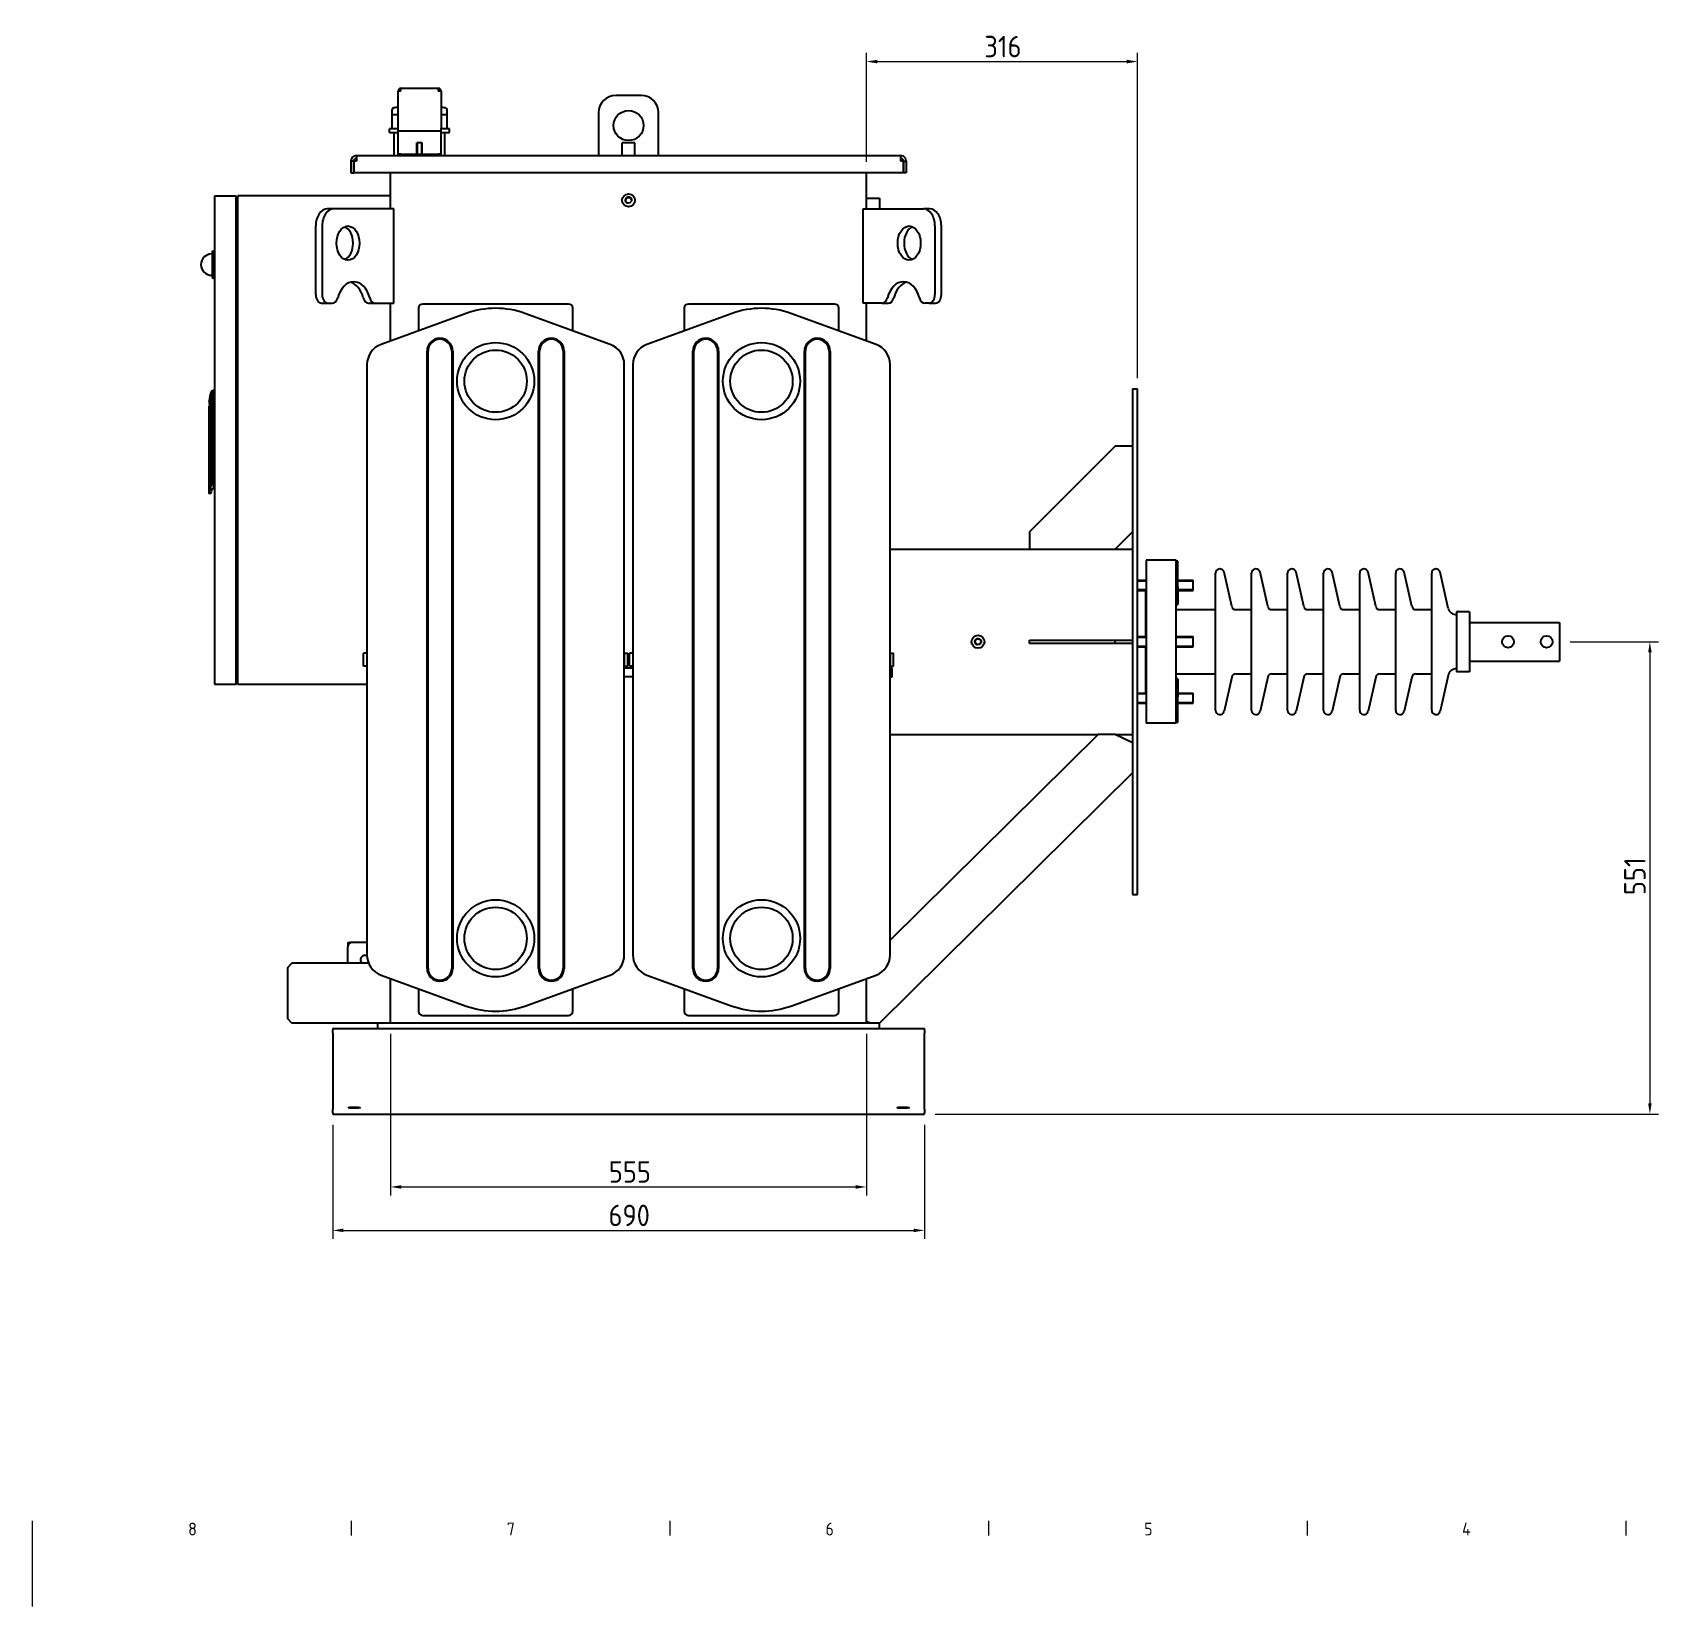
# Model space of a CAD drawing. Header units: millimetres. Extents: x 0 to 5945, y 0 to 4205.
# Drawn here: x 2973 to 4868, y 0 to 1836 of the extents above; entities that cross this region are included whole.
import ezdxf

# ---------------------------------------------------------------- set-up
doc = ezdxf.new("R2010")
doc.units = ezdxf.units.MM
doc.header["$LTSCALE"] = 5
doc.layers.get('0').update_dxf_attribs({"color": 3, "lineweight": 25})
for name, color, linetype, lineweight in [('가시적인 것(ISO)', 3, 'Continuous', 40), ('가시적인 좁은 것(ISO)', 3, 'Continuous', 35), ('경계(ISO)', 7, 'Continuous', 25), ('치수(ISO)', 2, 'Continuous', 25)]:
    doc.layers.add(name, color=color, linetype=linetype, lineweight=lineweight)
doc.styles.add('문자 텍스트_PSTEK_POSCO', font='isocp.shx')
doc.styles.add('치수 텍스트_PSTEK_POSCO', font='isocp.shx')
doc.dimstyles.new('치수_PSTEK_POSCO', dxfattribs={"dimscale": 5, "dimtxt": 5, "dimasz": 2.5, "dimexe": 2, "dimexo": 2.5, "dimgap": 1, "dimtad": 1, "dimrnd": 1e-08, "dimdsep": 46, "dimtxsty": '치수 텍스트_PSTEK_POSCO', "dimcen": 0.09, "dimdle": 10, "dimclrd": 7, "dimclre": 7, "dimclrt": 2, "dimadec": 1, "dimazin": 2, "dimtfac": 1, "dimtmove": 0, "dimatfit": 3, "dimfxl": 0, "dimtolj": 1, "dimlwd": -1, "dimlwe": -1, "dimarcsym": 0})

# ---------------------------------------------------------------- blocks, each defined once
blk = doc.blocks.new('경계 Default Border')
at = {"layer": '경계(ISO)'}
for p, q in [((668.81, 20), (668.81, 16.6)), ((743.12, 20), (743.12, 16.6)), ((817.44, 20), (817.44, 16.6)), ((891.75, 20), (891.75, 16.6)), ((966.06, 20), (966.06, 16.6))]:
    blk.add_line(p, q, dxfattribs=at)
at = {"layer": '경계(ISO)', "flags": 128}
blk.add_lwpolyline([(594.5, 0), (594.5, 20)], dxfattribs=at)
at = {"layer": '경계(ISO)', "color": 2, "char_height": 3, "attachment_point": 7, "style": '문자 텍스트_PSTEK_POSCO'}
for s, insert in [('8', (630.8, 16.57)), ('7', (705.11, 16.59)), ('6', (779.43, 16.57)), ('5', (853.74, 16.57)), ('4', (927.88, 16.6))]:
    blk.add_mtext(s, dxfattribs=dict(at, insert=insert))
blk = doc.blocks.new('*D27')
at = {"layer": 'Defpoints', "color": 0}
for p in [(4261, 1802.2), (3945, 1672.6), (4261, 1420.4)]:
    blk.add_point(p, dxfattribs=at)
at = {"layer": '치수(ISO)', "color": 7}
for p, q in [((3945, 1685.1), (3945, 1812.2)), ((3957.5, 1802.2), (4248.5, 1802.2)), ((4261, 1432.9), (4261, 1812.2))]:
    blk.add_line(p, q, dxfattribs=at)
for points in [[(3957.5, 1804.3), (3957.5, 1800.1), (3945, 1802.2)], [(4248.5, 1804.3), (4248.5, 1800.1), (4261, 1802.2)]]:
    blk.add_solid(points, dxfattribs=at)
at = {"layer": '치수(ISO)', "color": 2, "insert": (4082.4, 1819.7), "char_height": 25, "attachment_point": 4, "style": '치수 텍스트_PSTEK_POSCO'}
blk.add_mtext('\\A1;316', dxfattribs=at)
blk = doc.blocks.new('*D28')
at = {"layer": 'Defpoints', "color": 0}
for p in [(4753, 1125.4), (4012.5, 574.4), (4858.4, 574.4)]:
    blk.add_point(p, dxfattribs=at)
at = {"layer": '치수(ISO)', "color": 7}
for p, q in [((4765.5, 1125.4), (4868.4, 1125.4)), ((4858.4, 1112.9), (4858.4, 586.9)), ((4025, 574.4), (4868.4, 574.4))]:
    blk.add_line(p, q, dxfattribs=at)
for points in [[(4856.4, 1112.9), (4860.5, 1112.9), (4858.4, 1125.4)], [(4856.4, 586.9), (4860.5, 586.9), (4858.4, 574.4)]]:
    blk.add_solid(points, dxfattribs=at)
at = {"layer": '치수(ISO)', "color": 2, "insert": (4840.9, 829.9), "char_height": 25, "attachment_point": 4, "rotation": 90, "style": '치수 텍스트_PSTEK_POSCO'}
blk.add_mtext('\\A1;551', dxfattribs=at)
blk = doc.blocks.new('*D29')
at = {"layer": 'Defpoints', "color": 0}
for p in [(3390, 680.4), (3945, 680.4), (3945, 489.4)]:
    blk.add_point(p, dxfattribs=at)
at = {"layer": '치수(ISO)', "color": 7}
for p, q in [((3390, 667.9), (3390, 479.4)), ((3945, 667.9), (3945, 479.4)), ((3402.5, 489.4), (3932.5, 489.4))]:
    blk.add_line(p, q, dxfattribs=at)
for points in [[(3402.5, 491.5), (3402.5, 487.4), (3390, 489.4)], [(3932.5, 491.5), (3932.5, 487.4), (3945, 489.4)]]:
    blk.add_solid(points, dxfattribs=at)
at = {"layer": '치수(ISO)', "color": 2, "insert": (3644.5, 506.9), "char_height": 25, "attachment_point": 4, "style": '치수 텍스트_PSTEK_POSCO'}
blk.add_mtext('\\A1;555', dxfattribs=at)
blk = doc.blocks.new('*D30')
at = {"layer": 'Defpoints', "color": 0}
for p in [(3322.5, 574.4), (4012.5, 574.4), (4012.5, 438.7)]:
    blk.add_point(p, dxfattribs=at)
at = {"layer": '치수(ISO)', "color": 7}
for p, q in [((3322.5, 561.9), (3322.5, 428.7)), ((4012.5, 561.9), (4012.5, 428.7)), ((3335, 438.7), (4000, 438.7))]:
    blk.add_line(p, q, dxfattribs=at)
for points in [[(3335, 440.8), (3335, 436.7), (3322.5, 438.7)], [(4000, 440.8), (4000, 436.7), (4012.5, 438.7)]]:
    blk.add_solid(points, dxfattribs=at)
at = {"layer": '치수(ISO)', "color": 2, "insert": (3644.2, 456.2), "char_height": 25, "attachment_point": 4, "style": '치수 텍스트_PSTEK_POSCO'}
blk.add_mtext('\\A1;690', dxfattribs=at)

msp = doc.modelspace()

# ---------------------------------------------------------------- linework, layer by layer
at = {"layer": '가시적인 것(ISO)'}
for p, q in [((3402.02, 1767.794), (3398.82, 1767.794)), ((3398.82, 1724.194), (3398.82, 1767.794)), ((3402.02, 1767.794), (3402.02, 1770.994)), ((3402.02, 1770.994), (3445.62, 1770.994)), ((3445.62, 1770.994), (3445.62, 1767.794)), ((3448.82, 1767.794), (3445.62, 1767.794)), ((3448.82, 1767.794), (3448.82, 1724.194)), ((3391.82, 1740.594), (3391.82, 1746.251)), ((3455.82, 1740.594), (3455.82, 1746.251)), ((3682.52, 1762.594), (3652.52, 1762.594)), ((3391.82, 1723.594), (3391.82, 1740.594)), ((3391.82, 1740.594), (3397.932, 1740.594)), ((3397.932, 1740.594), (3398.82, 1740.594)), ((3448.82, 1740.594), (3449.709, 1740.594)), ((3449.709, 1740.594), (3455.82, 1740.594)), ((3455.82, 1723.594), (3455.82, 1740.594)), ((3632.52, 1742.594), (3632.52, 1692.594)), ((3702.52, 1692.594), (3702.52, 1742.594)), ((3398.82, 1723.594), (3388.82, 1723.594)), ((3388.82, 1719.594), (3388.82, 1723.594)), ((3388.82, 1719.594), (3398.82, 1719.594)), ((3394.32, 1692.594), (3394.32, 1719.594)), ((3398.82, 1720.994), (3398.82, 1724.194)), ((3398.82, 1719.394), (3398.82, 1720.994)), ((3448.82, 1720.994), (3398.82, 1720.994)), ((3398.82, 1695.794), (3398.82, 1719.394)), ((3426.82, 1707.594), (3420.82, 1707.594)), ((3420.82, 1694.194), (3420.82, 1707.594)), ((3426.82, 1694.194), (3426.82, 1707.594)), ((3448.82, 1720.994), (3448.82, 1724.194)), ((3458.82, 1723.594), (3448.82, 1723.594)), ((3448.82, 1719.394), (3448.82, 1720.994)), ((3448.82, 1719.594), (3458.82, 1719.594)), ((3448.82, 1695.794), (3448.82, 1719.394)), ((3453.32, 1692.594), (3453.32, 1719.594)), ((3458.82, 1719.594), (3458.82, 1723.594)), ((3675.02, 1707.594), (3660.02, 1707.594)), ((3660.02, 1692.594), (3660.02, 1707.594)), ((3675.02, 1692.594), (3675.02, 1707.594)), ((3350.22, 1692.594), (3984.82, 1692.594)), ((3350.22, 1692.594), (3350.22, 1689.394)), ((3350.22, 1689.394), (3350.22, 1686.194)), ((3398.82, 1694.194), (3398.82, 1695.794)), ((3401.82, 1694.194), (3398.82, 1694.194)), ((3398.82, 1694.194), (3398.82, 1692.594)), ((3401.82, 1692.594), (3401.82, 1694.194)), ((3401.82, 1694.194), (3445.82, 1694.194)), ((3448.82, 1694.194), (3445.82, 1694.194)), ((3445.82, 1694.194), (3445.82, 1692.594)), ((3448.82, 1694.194), (3448.82, 1695.794)), ((3448.82, 1692.594), (3448.82, 1694.194)), ((3984.82, 1689.394), (3984.82, 1692.594)), ((3984.82, 1686.194), (3984.82, 1689.394)), ((3347.02, 1686.194), (3343.82, 1686.194)), ((3343.82, 1686.194), (3343.82, 1672.594)), ((3343.82, 1672.594), (3347.02, 1672.594)), ((3347.02, 1672.594), (3347.02, 1686.194)), ((3350.22, 1686.194), (3347.12, 1686.194)), ((3347.12, 1686.194), (3347.12, 1672.594)), ((3987.92, 1672.594), (3347.12, 1672.594)), ((3361.52, 1672.594), (3361.52, 1672.394)), ((3370.02, 1672.394), (3361.52, 1672.394)), ((3370.02, 1672.594), (3370.02, 1672.394)), ((3378.52, 1672.394), (3370.02, 1672.394)), ((3378.52, 1672.594), (3378.52, 1672.394)), ((3390.02, 1630.394), (3390.02, 1672.594)), ((3945.02, 1630.394), (3945.02, 1672.594)), ((3987.92, 1686.194), (3984.82, 1686.194)), ((3987.92, 1686.194), (3987.92, 1672.594)), ((3988.02, 1686.194), (3991.22, 1686.194)), ((3988.02, 1672.594), (3988.02, 1686.194)), ((3991.22, 1672.594), (3988.02, 1672.594)), ((3991.22, 1686.194), (3991.22, 1672.594)), ((3185.02, 1645.394), (3210.02, 1645.394)), ((3185.02, 1075.394), (3185.02, 1645.394)), ((3210.02, 1075.394), (3210.02, 1645.394)), ((3390.02, 1645.394), (3212.02, 1645.394)), ((3212.02, 1075.394), (3212.02, 1645.394)), ((3945.02, 1642.894), (3960.02, 1642.894)), ((3960.02, 1642.894), (3960.02, 1630.394)), ((3212.02, 1615.394), (3210.02, 1615.394)), ((3323.606, 1630.394), (3316.178, 1630.394)), ((3393.908, 1630.394), (3323.606, 1630.394)), ((3393.908, 1520.394), (3393.908, 1630.394)), ((3941.133, 1630.394), (4011.435, 1630.394)), ((3941.133, 1520.394), (3941.133, 1630.394)), ((4018.862, 1630.394), (4011.435, 1630.394)), ((3302.788, 1530.394), (3302.788, 1610.394)), ((3310.215, 1610.394), (3310.215, 1530.394)), ((4024.826, 1610.394), (4024.826, 1530.394)), ((4032.253, 1530.394), (4032.253, 1610.394)), ((3182.02, 1577.894), (3181.42, 1577.894)), ((3182.02, 1580.594), (3182.309, 1580.975)), ((3182.02, 1580.594), (3182.02, 1550.194)), ((3182.309, 1580.975), (3185.02, 1581.648)), ((3182.309, 1580.975), (3182.309, 1549.814)), ((3182.02, 1552.894), (3181.42, 1552.894)), ((3182.02, 1550.194), (3182.309, 1549.814)), ((3182.309, 1549.814), (3185.02, 1549.141)), ((3309.483, 1520.394), (3316.911, 1520.394)), ((3316.911, 1520.394), (3322.213, 1520.394)), ((3364.44, 1520.394), (3371.868, 1520.394)), ((3371.868, 1520.394), (3393.908, 1520.394)), ((3390.02, 1476.226), (3390.02, 1520.394)), ((3597.52, 1519.394), (3427.52, 1519.394)), ((3907.52, 1519.394), (3737.52, 1519.394)), ((3963.173, 1520.394), (3941.133, 1520.394)), ((3945.02, 1476.226), (3945.02, 1520.394)), ((3963.173, 1520.394), (3970.601, 1520.394)), ((4018.13, 1520.394), (4012.828, 1520.394)), ((4018.13, 1520.394), (4025.558, 1520.394)), ((3478.318, 1508.364), (3378.97, 1472.204)), ((3422.52, 1514.394), (3422.52, 1488.055)), ((3646.071, 1472.204), (3546.722, 1508.364)), ((3602.52, 1488.055), (3602.52, 1514.394)), ((3788.318, 1508.364), (3688.97, 1472.204)), ((3732.52, 1514.394), (3732.52, 1488.055)), ((3956.071, 1472.204), (3856.722, 1508.364)), ((3912.52, 1488.055), (3912.52, 1514.394)), ((3432.52, 744.394), (3432.52, 1464.394)), ((3433.712, 744.394), (3433.712, 1464.394)), ((3461.329, 1464.394), (3461.329, 744.394)), ((3462.52, 1464.394), (3462.52, 744.394)), ((3562.52, 744.394), (3562.52, 1464.394)), ((3563.712, 744.394), (3563.712, 1464.394)), ((3591.329, 1464.394), (3591.329, 744.394)), ((3592.52, 1464.394), (3592.52, 744.394)), ((3742.52, 744.394), (3742.52, 1464.394)), ((3743.712, 744.394), (3743.712, 1464.394)), ((3771.329, 1464.394), (3771.329, 744.394)), ((3772.52, 1464.394), (3772.52, 744.394)), ((3872.52, 744.394), (3872.52, 1464.394)), ((3873.712, 744.394), (3873.712, 1464.394)), ((3901.329, 1464.394), (3901.329, 744.394)), ((3902.52, 1464.394), (3902.52, 744.394)), ((3362.52, 1448.711), (3362.52, 760.077)), ((3662.52, 760.077), (3662.52, 1448.711)), ((3672.52, 1448.711), (3672.52, 760.077)), ((3972.52, 760.077), (3972.52, 1448.711)), ((3180.769, 1417.039), (3182.27, 1419.03)), ((3180.769, 1404.06), (3180.769, 1394.338)), ((3180.769, 1404.06), (3182.27, 1404.06)), ((3182.27, 1419.03), (3184.02, 1419.06)), ((3182.27, 1394.338), (3182.27, 1404.06)), ((3184.02, 1419.06), (3184.02, 1404.06)), ((3184.02, 1404.06), (3184.02, 1419.06)), ((3184.02, 1419.06), (3185.02, 1419.06)), ((3184.02, 1313.131), (3184.02, 1404.06)), ((3184.02, 1404.06), (3184.02, 1313.131)), ((3184.52, 1420.394), (3184.52, 1419.06)), ((3184.52, 1420.394), (3185.02, 1420.394)), ((4255.02, 1420.394), (4255.02, 830.394)), ((4255.02, 1420.394), (4261.02, 1420.394)), ((4261.02, 830.394), (4261.02, 1420.394)), ((3178.47, 1333.638), (3178.47, 1399.89)), ((3178.931, 1400.391), (3178.588, 1400.128)), ((3178.984, 1385.16), (3178.984, 1400.026)), ((3179.06, 1384.544), (3179.06, 1379.716)), ((3179.528, 1400.848), (3179.528, 1400.848)), ((3180.769, 1394.338), (3180.769, 1307.064)), ((3182.27, 1312.174), (3182.27, 1394.338)), ((3179.76, 1375.112), (3179.753, 1301.824)), ((3179.834, 1375.111), (3179.76, 1375.112)), ((3179.834, 1304.708), (3179.834, 1375.241)), ((4235.02, 1353.544), (4135.02, 1253.544)), ((4255.02, 1353.544), (4235.02, 1353.544)), ((3178.47, 1330.638), (3178.47, 1333.388)), ((3178.521, 1333.388), (3178.47, 1333.388)), ((3178.502, 1330.638), (3178.47, 1330.638)), ((3178.502, 1320.638), (3178.502, 1330.638)), ((3178.47, 1317.888), (3178.47, 1320.638)), ((3178.502, 1320.638), (3178.47, 1320.638)), ((3178.521, 1317.888), (3178.47, 1317.888)), ((3178.47, 1298.441), (3178.47, 1317.638)), ((3184.02, 1313.131), (3184.02, 1304.047)), ((3184.02, 1304.047), (3184.02, 1313.131)), ((3180.01, 1298.162), (3178.776, 1298.141)), ((3181.314, 1301.835), (3179.774, 1301.823)), ((3180.327, 1303.708), (3180.348, 1303.708)), ((3180.77, 1303.708), (3180.348, 1303.708)), ((3181.47, 1303.696), (3181.47, 1302.87)), ((3184.02, 1303.653), (3182.27, 1303.683)), ((3184.02, 1303.653), (3185.02, 1303.653)), ((3184.52, 1303.653), (3184.52, 1300.394)), ((3184.52, 1300.394), (3185.02, 1300.394)), ((4135.02, 1253.544), (4135.02, 1233.544)), ((4235.02, 1233.544), (4255.02, 1253.544)), ((3972.52, 1233.544), (4135.02, 1233.544)), ((4135.02, 1233.544), (4235.02, 1233.544)), ((4235.02, 1233.544), (4255.02, 1233.544)), ((4271.02, 1220.394), (4271.02, 1030.394)), ((4306.02, 1220.394), (4271.02, 1220.394)), ((4306.02, 1030.394), (4306.02, 1220.394)), ((4308.02, 1219.394), (4306.02, 1219.394)), ((4308.02, 1193.95), (4308.02, 1219.394)), ((4261.02, 1197.212), (4271.02, 1197.212)), ((4308.02, 1197.212), (4326.02, 1197.212)), ((4326.02, 1185.212), (4326.02, 1197.212)), ((4352.02, 1045.394), (4352.02, 1205.394)), ((4370.793, 1166.801), (4361.899, 1206.488)), ((4394.02, 1045.394), (4394.02, 1205.394)), ((4412.793, 1166.801), (4403.899, 1206.488)), ((4436.02, 1045.394), (4436.02, 1205.394)), ((4454.793, 1166.801), (4445.899, 1206.488)), ((4478.02, 1045.394), (4478.02, 1205.394)), ((4496.793, 1166.801), (4487.899, 1206.488)), ((4520.02, 1045.394), (4520.02, 1205.394)), ((4538.793, 1166.801), (4529.899, 1206.488)), ((4562.02, 1045.394), (4562.02, 1205.394)), ((4580.793, 1166.801), (4571.899, 1206.488)), ((4604.02, 1045.394), (4604.02, 1205.394)), ((4623.262, 1164.708), (4613.899, 1206.488)), ((4261.02, 1185.212), (4271.02, 1185.212)), ((4270.52, 1131.394), (4270.52, 1185.212)), ((4308.02, 1193.95), (4306.02, 1193.95)), ((4306.02, 1189.741), (4308.02, 1189.741)), ((4308.02, 1189.741), (4308.02, 1193.95)), ((4308.02, 1189.741), (4308.02, 1168.882)), ((4308.02, 1185.212), (4326.02, 1185.212)), ((4270.52, 1162.894), (4271.02, 1162.894)), ((4308.02, 1168.882), (4306.02, 1168.882)), ((4306.02, 1168.826), (4308.02, 1168.826)), ((4306.02, 1162.894), (4352.02, 1162.894)), ((4308.02, 1168.826), (4308.02, 1168.882)), ((4375.672, 1162.894), (4394.02, 1162.894)), ((4417.672, 1162.894), (4436.02, 1162.894)), ((4459.672, 1162.894), (4478.02, 1162.894)), ((4501.672, 1162.894), (4520.02, 1162.894)), ((4543.672, 1162.894), (4562.02, 1162.894)), ((4585.672, 1162.894), (4604.02, 1162.894)), ((4633.02, 1160.394), (4633.02, 1090.394)), ((4648.02, 1160.394), (4633.02, 1160.394)), ((4648.02, 1160.394), (4648.02, 1090.394)), ((4648.02, 1147.894), (4753.02, 1147.894)), ((4753.02, 1147.894), (4753.02, 1102.894)), ((4135.02, 1127.394), (4235.02, 1127.394)), ((4135.02, 1123.394), (4135.02, 1127.394)), ((4235.02, 1123.394), (4135.02, 1123.394)), ((4235.02, 1127.394), (4255.02, 1127.394)), ((4235.02, 1123.394), (4235.02, 1127.394)), ((4255.02, 1123.394), (4235.02, 1123.394)), ((4261.02, 1131.394), (4271.02, 1131.394)), ((4261.02, 1119.394), (4271.02, 1119.394)), ((4270.52, 1065.577), (4270.52, 1119.394)), ((4306.02, 1131.394), (4326.02, 1131.394)), ((4306.02, 1119.394), (4326.02, 1119.394)), ((4326.02, 1119.394), (4326.02, 1131.394)), ((3212.02, 1105.394), (3210.02, 1105.394)), ((3362.52, 1111.894), (3358.52, 1111.894)), ((3358.52, 1096.894), (3358.52, 1111.894)), ((3362.52, 1111.894), (3362.52, 1096.894)), ((3662.52, 1111.894), (3666.52, 1111.894)), ((3662.52, 1111.894), (3662.52, 1096.894)), ((3666.52, 1096.894), (3666.52, 1111.894)), ((3672.52, 1111.894), (3668.52, 1111.894)), ((3668.52, 1096.894), (3668.52, 1111.894)), ((3672.52, 1111.894), (3672.52, 1096.894)), ((3972.52, 1111.894), (3976.52, 1111.894)), ((3972.52, 1111.894), (3972.52, 1096.894)), ((3976.52, 1096.894), (3976.52, 1111.894)), ((4648.02, 1102.894), (4753.02, 1102.894)), ((3362.52, 1096.894), (3358.52, 1096.894)), ((3662.52, 1096.894), (3666.52, 1096.894)), ((3672.52, 1094.394), (3662.52, 1094.394)), ((3672.52, 1084.394), (3662.52, 1084.394)), ((3672.52, 1096.894), (3668.52, 1096.894)), ((3972.52, 1096.894), (3976.52, 1096.894)), ((3975.02, 1094.394), (3972.52, 1094.394)), ((3972.52, 1084.394), (3975.02, 1084.394)), ((3975.02, 1084.394), (3975.02, 1094.394)), ((4270.52, 1087.894), (4271.02, 1087.894)), ((4306.02, 1087.894), (4352.02, 1087.894)), ((4308.02, 1081.962), (4306.02, 1081.962)), ((4306.02, 1081.907), (4308.02, 1081.907)), ((4308.02, 1081.907), (4308.02, 1081.962)), ((4308.02, 1081.907), (4308.02, 1061.048)), ((4370.793, 1083.988), (4361.899, 1044.301)), ((4375.672, 1087.894), (4394.02, 1087.894)), ((4412.793, 1083.988), (4403.899, 1044.301)), ((4417.672, 1087.894), (4436.02, 1087.894)), ((4454.793, 1083.988), (4445.899, 1044.301)), ((4459.672, 1087.894), (4478.02, 1087.894)), ((4496.793, 1083.988), (4487.899, 1044.301)), ((4501.672, 1087.894), (4520.02, 1087.894)), ((4538.793, 1083.988), (4529.899, 1044.301)), ((4543.672, 1087.894), (4562.02, 1087.894)), ((4580.793, 1083.988), (4571.899, 1044.301)), ((4585.672, 1087.894), (4604.02, 1087.894)), ((4623.262, 1086.081), (4613.899, 1044.301)), ((4648.02, 1090.394), (4633.02, 1090.394)), ((3210.02, 1075.394), (3185.02, 1075.394)), ((3362.52, 1075.394), (3212.02, 1075.394)), ((4261.02, 1065.577), (4271.02, 1065.577)), ((4308.02, 1065.577), (4326.02, 1065.577)), ((4326.02, 1053.577), (4326.02, 1065.577)), ((4261.02, 1053.577), (4271.02, 1053.577)), ((4308.02, 1061.048), (4306.02, 1061.048)), ((4306.02, 1056.839), (4308.02, 1056.839)), ((4308.02, 1056.839), (4308.02, 1061.048)), ((4308.02, 1031.394), (4308.02, 1056.839)), ((4308.02, 1053.577), (4326.02, 1053.577)), ((4306.02, 1030.394), (4271.02, 1030.394)), ((4308.02, 1031.394), (4306.02, 1031.394)), ((4215.02, 1017.244), (3972.52, 777.194)), ((3972.52, 1017.244), (4215.02, 1017.244)), ((4235.02, 1017.244), (4215.02, 1017.244)), ((4255.02, 1007.415), (4235.02, 1017.244)), ((4235.02, 1017.244), (4255.02, 1017.244)), ((3960.02, 680.394), (4255.02, 972.415)), ((4255.02, 830.394), (4261.02, 830.394)), ((3340.02, 774.394), (3342.52, 774.394)), ((3340.02, 774.394), (3340.02, 769.394)), ((3340.02, 750.394), (3340.02, 769.394)), ((3345.02, 774.394), (3342.52, 774.394)), ((3362.52, 774.394), (3345.02, 774.394)), ((3270.02, 745.394), (3275.02, 750.394)), ((3270.02, 685.394), (3270.02, 745.394)), ((3364.472, 750.394), (3275.02, 750.394)), ((3378.97, 736.585), (3478.318, 700.425)), ((3390.02, 680.394), (3390.02, 732.563)), ((3422.52, 720.734), (3422.52, 694.394)), ((3546.722, 700.425), (3646.071, 736.585)), ((3602.52, 694.394), (3602.52, 720.734)), ((3688.97, 736.585), (3788.318, 700.425)), ((3732.52, 720.734), (3732.52, 694.394)), ((3856.722, 700.425), (3956.071, 736.585)), ((3912.52, 694.394), (3912.52, 720.734)), ((3945.02, 680.394), (3945.02, 732.563)), ((3275.02, 680.394), (3270.02, 685.394)), ((3427.52, 689.394), (3597.52, 689.394)), ((3737.52, 689.394), (3907.52, 689.394)), ((3945.02, 682.852), (3950.02, 680.394)), ((3375.02, 680.394), (3275.02, 680.394)), ((3322.52, 674.394), (3322.52, 672.747)), ((3322.52, 674.394), (3375.02, 674.394)), ((3322.52, 668.762), (3322.52, 672.747)), ((3322.52, 668.762), (3322.52, 665.784)), ((3322.52, 665.784), (3322.52, 657.814)), ((3960.02, 680.394), (3375.02, 680.394)), ((3375.02, 674.394), (3375.02, 680.394)), ((3375.02, 674.394), (3960.02, 674.394)), ((3960.02, 674.394), (3960.02, 680.394)), ((3960.02, 674.394), (4012.52, 674.394)), ((4012.52, 672.747), (4012.52, 674.394)), ((4012.52, 672.747), (4012.52, 668.762)), ((4012.52, 665.784), (4012.52, 668.762)), ((4012.52, 657.814), (4012.52, 665.784)), ((3322.52, 657.814), (3322.52, 590.975)), ((4012.52, 590.975), (4012.52, 657.814)), ((3322.52, 590.975), (3322.52, 583.005)), ((4012.52, 583.005), (4012.52, 590.975)), ((3322.52, 583.005), (3322.52, 580.027)), ((3322.52, 576.042), (3322.52, 580.027)), ((3322.52, 576.042), (3322.52, 574.394)), ((3322.52, 574.394), (4012.52, 574.394)), ((4012.52, 580.027), (4012.52, 583.005)), ((4012.52, 580.027), (4012.52, 576.042)), ((4012.52, 574.394), (4012.52, 576.042))]:
    msp.add_line(p, q, dxfattribs=at)
for centre, radius in [((3667.52, 1727.594), 17.5), ((3667.52, 1640.394), 7.5), ((3667.52, 1640.394), 3.323), ((3512.52, 1429.394), 45), ((3512.52, 1429.394), 36.34), ((3822.52, 1429.394), 45), ((3822.52, 1429.394), 36.34), ((4075.02, 1125.394), 7.5), ((4075.02, 1125.394), 3.323), ((4693.02, 1125.394), 6.9), ((4738.02, 1125.394), 6.9), ((3512.52, 779.394), 45), ((3512.52, 779.394), 36.34), ((3822.52, 779.394), 45), ((3822.52, 779.394), 36.34)]:
    msp.add_circle(centre, radius, dxfattribs=at)
for centre, radius, start, end in [((3402.02, 1767.794), 3.2, 90, 180), ((3402.02, 1767.794), 1.6, 90, 180), ((3445.62, 1767.794), 3.2, 0, 90), ((3445.62, 1767.794), 1.6, 0, 90), ((3393.82, 1746.251), 2, 95.130036, 180), ((3423.82, 1412.086), 337.509, 94.247912, 95.130036), ((3423.82, 1412.086), 337.509, 84.869964, 85.752088), ((3453.82, 1746.251), 2, 0, 84.869964), ((3652.52, 1742.594), 20, 90, 180), ((3682.52, 1742.594), 20, 0, 90), ((3350.22, 1686.194), 6.4, 150, 180), ((3350.22, 1686.194), 6.4, 90, 150), ((3350.22, 1686.194), 3.2, 90, 180), ((3984.82, 1686.194), 6.4, 30, 90), ((3984.82, 1686.194), 3.2, 0, 90), ((3984.82, 1686.194), 6.4, 0, 30), ((3181.42, 1565.394), 12.5, 90, 270), ((3427.52, 1514.394), 5, 90, 180), ((3597.52, 1514.394), 5, 0, 90), ((3737.52, 1514.394), 5, 90, 180), ((3907.52, 1514.394), 5, 0, 90), ((3512.52, 1414.394), 100, 70, 110), ((3822.52, 1414.394), 100, 70, 110), ((3447.52, 1464.394), 15, 0, 180), ((3577.52, 1464.394), 15, 0, 180), ((3757.52, 1464.394), 15, 0, 180), ((3887.52, 1464.394), 15, 0, 180), ((3387.52, 1448.711), 25, 110, 180), ((3447.52, 1464.394), 13.808, 0, 180), ((3577.52, 1464.394), 13.808, 0, 180), ((3637.52, 1448.711), 25, 0, 70), ((3697.52, 1448.711), 25, 110, 180), ((3757.52, 1464.394), 13.808, 0, 180), ((3887.52, 1464.394), 13.808, 0, 180), ((3947.52, 1448.711), 25, 0, 70), ((3219.194, 1403.551), 40.724, 160.657909, 176.051739), ((3244.275, 1398.266), 65.843, 173.906306, 175.931102), ((4357.02, 1205.394), 5, 12.631433, 180), ((4399.02, 1205.394), 5, 12.631433, 180), ((4441.02, 1205.394), 5, 12.631433, 180), ((4483.02, 1205.394), 5, 12.631433, 180), ((4525.02, 1205.394), 5, 12.631433, 180), ((4567.02, 1205.394), 5, 12.631433, 180), ((4609.02, 1205.394), 5, 12.631433, 180), ((4375.672, 1167.894), 5, 192.631433, 270), ((4417.672, 1167.894), 5, 192.631433, 270), ((4459.672, 1167.894), 5, 192.631433, 270), ((4501.672, 1167.894), 5, 192.631433, 270), ((4543.672, 1167.894), 5, 192.631433, 270), ((4585.672, 1167.894), 5, 192.631433, 270), ((4633.02, 1166.894), 10, 192.631433, 270), ((4375.672, 1082.894), 5, 90, 167.368567), ((4417.672, 1082.894), 5, 90, 167.368567), ((4459.672, 1082.894), 5, 90, 167.368567), ((4501.672, 1082.894), 5, 90, 167.368567), ((4543.672, 1082.894), 5, 90, 167.368567), ((4585.672, 1082.894), 5, 90, 167.368567), ((4633.02, 1083.894), 10, 90, 167.368567), ((4357.02, 1045.394), 5, 180, 347.368567), ((4399.02, 1045.394), 5, 180, 347.368567), ((4441.02, 1045.394), 5, 180, 347.368567), ((4483.02, 1045.394), 5, 180, 347.368567), ((4525.02, 1045.394), 5, 180, 347.368567), ((4567.02, 1045.394), 5, 180, 347.368567), ((4609.02, 1045.394), 5, 180, 347.368567), ((3345.02, 769.394), 5, 90, 180), ((3360.02, 754.394), 5, 59.498098, 233.130102), ((3387.52, 760.077), 25, 180, 250), ((3637.52, 760.077), 25, 290, 0), ((3697.52, 760.077), 25, 180, 250), ((3947.52, 760.077), 25, 290, 0), ((3360.02, 754.394), 5, 306.869898, 323.853831), ((3447.52, 744.394), 15, 180, 0), ((3447.52, 744.394), 13.808, 180, 0), ((3577.52, 744.394), 15, 180, 0), ((3577.52, 744.394), 13.808, 180, 0), ((3757.52, 744.394), 15, 180, 0), ((3757.52, 744.394), 13.808, 180, 0), ((3887.52, 744.394), 15, 180, 0), ((3887.52, 744.394), 13.808, 180, 0), ((3427.52, 694.394), 5, 180, 270), ((3512.52, 794.394), 100, 250, 290), ((3597.52, 694.394), 5, 270, 0), ((3737.52, 694.394), 5, 180, 270), ((3822.52, 794.394), 100, 250, 290), ((3907.52, 694.394), 5, 270, 0)]:
    msp.add_arc(centre, radius, start, end, dxfattribs=at)
for centre, major_axis, ratio, start_param, end_param in [((3316.178, 1610.394), (0, 20), 0.66954442, 0, 1.57079633), ((3323.606, 1610.394), (0, 20), 0.66954442, 0, 1.57079633), ((4011.435, 1610.394), (0, 20), 0.66954442, 4.71238898, 6.28318531), ((4018.862, 1610.394), (0, 20), 0.66954442, 4.71238898, 6.28318531), ((3332.917, 1590.394), (0, -20), 0.66954442, 0.28102681, 2.86056584), ((4002.124, 1590.394), (0, 20), 0.66954442, 0.28102681, 2.86056584), ((3347.04, 1515.394), (0, 30), 0.66954442, 5.09678575, 7.46958486), ((3339.613, 1515.394), (0, 30), 0.66954442, 5.09678575, 6.09722041), ((3988.001, 1515.394), (0, 30), 0.66954442, 5.09678575, 7.46958486), ((3995.428, 1515.394), (0, 30), 0.66954442, 0.1859649, 1.18639955), ((3309.483, 1530.394), (0, -10), 0.66954442, 4.71238898, 6.28318531), ((3316.911, 1530.394), (0, -10), 0.66954442, 4.71238898, 6.28318531), ((3322.213, 1530.394), (0, -10), 0.66954442, 0, 1.18639955), ((3364.44, 1530.394), (0, -10), 0.66954442, 5.09678575, 6.28318531), ((3371.868, 1530.394), (0, -10), 0.66954442, 5.09678575, 6.28318531), ((3963.173, 1530.394), (0, -10), 0.66954442, 0, 1.18639955), ((3970.601, 1530.394), (0, -10), 0.66954442, 0, 1.18639955), ((4012.828, 1530.394), (0, -10), 0.66954442, 5.09678575, 6.28318531), ((4018.13, 1530.394), (0, -10), 0.66954442, 0, 1.57079633), ((4025.558, 1530.394), (0, -10), 0.66954442, 0, 1.57079633), ((3179.418, 1403.922), (-0.292, -0.07), 0.79016406, 6.2757983, 6.28317779), ((3167.093, 1313.131), (-15.208, 0), 0.98630242, 2.74273105, 3.07776295), ((2324.671, 1313.131), (-859.349, 0), 0.01745506, 3.07776295, 3.14159265), ((3179.765, 1301.843), (0.0677, -0.0024), 0.29346204, 4.54873866, 4.85833593), ((3180.327, 1304.008), (0, -0.3), 0.96149986, 6.28274424, 6.28318366), ((3209.321, 1298.138), (0, 28.253), 0.99984768, 1.4025319, 1.43957074)]:
    msp.add_ellipse(centre, major_axis=major_axis, ratio=ratio, start_param=start_param, end_param=end_param, dxfattribs=at)
for centre, major_axis, ratio in [((3340.345, 1590.394), (0, 20), 0.66954442), ((3994.696, 1590.394), (0, 20), 0.66954442), ((3347.52, 581.894), (-7, 0), 0.08748866), ((3987.52, 581.894), (-7, 0), 0.08748866)]:
    msp.add_ellipse(centre, major_axis=major_axis, ratio=ratio, dxfattribs=at)
for points, knots in [([(3179.126, 1403.853), (3178.948, 1404.626), (3178.807, 1405.244), (3178.668, 1405.854), (3178.633, 1406.008), (3178.597, 1406.163), (3178.589, 1406.202), (3178.58, 1406.242), (3178.577, 1406.252), (3178.575, 1406.261), (3178.575, 1406.264), (3178.574, 1406.266), (3178.574, 1406.267), (3178.574, 1406.267), (3178.574, 1406.267), (3178.574, 1406.268), (3178.574, 1406.268), (3178.574, 1406.268), (3178.574, 1406.268), (3178.574, 1406.268), (3178.574, 1406.268), (3178.574, 1406.268), (3178.574, 1406.268), (3178.574, 1406.268), (3178.574, 1406.268), (3178.574, 1406.268), (3178.574, 1406.268), (3178.574, 1406.268), (3178.574, 1406.268), (3178.574, 1406.268), (3178.574, 1406.268), (3178.574, 1406.268), (3178.574, 1406.269), (3178.572, 1406.276), (3178.571, 1406.283), (3178.566, 1406.311), (3178.566, 1406.333), (3178.567, 1406.355)], [0, 0, 0, 0, 0.388679604, 0.388679604, 0.580034765, 0.580034765, 0.677391235, 0.677391235, 0.726015006, 0.726015006, 0.750184796, 0.750184796, 0.762184979, 0.762184979, 0.768141318, 0.768141318, 0.771097714, 0.771097714, 0.772565718, 0.772565718, 0.773297254, 0.773297254, 0.773672503, 0.773672503, 0.773914575, 0.773914575, 0.773943225, 0.773943225, 0.773969189, 0.773969189, 0.773991937, 0.773991937, 0.774052439, 0.774052439, 0.776181835, 0.776181835, 0.782676399, 0.782676399, 0.782676399, 0.782676399]), ([(3178.804, 1405.256), (3178.77, 1405.403), (3178.74, 1405.536), (3178.668, 1405.853), (3178.633, 1406.007), (3178.597, 1406.163), (3178.589, 1406.202), (3178.58, 1406.242), (3178.577, 1406.251), (3178.575, 1406.261), (3178.575, 1406.264), (3178.574, 1406.266), (3178.574, 1406.267), (3178.574, 1406.267), (3178.574, 1406.267), (3178.574, 1406.268), (3178.574, 1406.268), (3178.574, 1406.268), (3178.574, 1406.268), (3178.574, 1406.268), (3178.574, 1406.268), (3178.574, 1406.268)], [0.278747057, 0.278747057, 0.278747057, 0.278747057, 0.388530589, 0.388530589, 0.580094004, 0.580094004, 0.677561808, 0.677561808, 0.726241898, 0.726241898, 0.750439787, 0.750439787, 0.762453909, 0.762453909, 0.768417053, 0.768417053, 0.771376363, 0.771376363, 0.772844265, 0.772844265, 0.772980152, 0.772980152, 0.772980152, 0.772980152]), ([(3179.062, 1384.563), (3179.245, 1385.303), (3179.453, 1386.229), (3179.828, 1388.301), (3179.998, 1389.472), (3180.226, 1391.894), (3180.289, 1393.174), (3180.282, 1395.646), (3180.219, 1396.869), (3180.001, 1399.161), (3179.844, 1400.258), (3179.497, 1402.228), (3179.302, 1403.119), (3179.126, 1403.852)], [0, 0, 0, 0, 0.39383028, 0.39383028, 0.78193076, 0.78193076, 1.16046187, 1.16046187, 1.52350399, 1.52350399, 1.88693374, 1.88693374, 2.25707227, 2.25707227, 2.25707227, 2.25707227]), ([(3180.769, 1417.039), (3180.769, 1417.039), (3180.768, 1416.932), (3180.769, 1416.517), (3180.769, 1416.21), (3180.769, 1415.534), (3180.769, 1415.222), (3180.769, 1414.403), (3180.769, 1413.866), (3180.769, 1412.667), (3180.769, 1412.006), (3180.769, 1410.775), (3180.769, 1410.226), (3180.769, 1408.792), (3180.769, 1407.883), (3180.769, 1406.007), (3180.769, 1405.036), (3180.769, 1404.06)], [-2.06284865, -2.06284865, -2.06284865, -2.06284865, -1.77046665, -1.77046665, -1.48010203, -1.48010203, -1.28770973, -1.28770973, -1.03040415, -1.03040415, -0.77253058, -0.77253058, -0.58205989, -0.58205989, -0.2931034, -0.2931034, -0.00011559, -0.00011559, -0.00011559, -0.00011559]), ([(3182.27, 1404.06), (3182.27, 1404.788), (3182.271, 1405.514), (3182.272, 1406.962), (3182.271, 1407.68), (3182.27, 1409.811), (3182.272, 1411.166), (3182.271, 1413.209), (3182.27, 1413.959), (3182.271, 1415.333), (3182.272, 1415.953), (3182.272, 1416.906), (3182.271, 1417.272), (3182.27, 1418.063), (3182.271, 1418.424), (3182.272, 1418.908), (3182.27, 1419.03), (3182.27, 1419.03)], [-2.3537936, -2.3537936, -2.3537936, -2.3537936, -2.13549714, -2.13549714, -1.91485098, -1.91485098, -1.46769731, -1.46769731, -1.17673991, -1.17673991, -0.88471308, -0.88471308, -0.66293695, -0.66293695, -0.33066464, -0.33066464, -0.00004114, -0.00004114, -0.00004114, -0.00004114]), ([(3178.47, 1399.89), (3178.47, 1399.921), (3178.475, 1399.951), (3178.484, 1399.98), (3178.494, 1400.009), (3178.507, 1400.037), (3178.525, 1400.062), (3178.542, 1400.087), (3178.564, 1400.11), (3178.588, 1400.128)], [0, 0, 0, 0, 0.33333333, 0.33333333, 0.33333333, 0.66666667, 0.66666667, 0.66666667, 1, 1, 1, 1]), ([(3178.598, 1402.938), (3178.598, 1402.938), (3178.626, 1402.74), (3178.729, 1401.981), (3178.801, 1401.44), (3178.894, 1400.675), (3178.904, 1400.592), (3178.914, 1400.507)], [-2.71229291, -2.71229291, -2.71229291, -2.71229291, -2.392380933, -2.392380933, -2.083149021, -2.083149021, -2.046458776, -2.046458776, -2.046458776, -2.046458776]), ([(3178.984, 1397.131), (3178.975, 1397.127), (3178.966, 1397.124), (3178.957, 1397.121), (3178.934, 1397.112), (3178.914, 1397.101), (3178.899, 1397.09), (3178.885, 1397.079), (3178.875, 1397.067), (3178.87, 1397.055)], [0.207043327, 0.207043327, 0.207043327, 0.207043327, 0.333333333, 0.333333333, 0.333333333, 0.666666667, 0.666666667, 0.666666667, 1, 1, 1, 1]), ([(3178.914, 1400.507), (3178.922, 1400.455), (3178.929, 1400.403), (3178.937, 1400.351), (3178.945, 1400.298), (3178.953, 1400.245), (3178.961, 1400.19), (3178.969, 1400.136), (3178.977, 1400.082), (3178.984, 1400.026)], [0, 0, 0, 0, 0.33333333, 0.33333333, 0.33333333, 0.66666667, 0.66666667, 0.66666667, 1, 1, 1, 1]), ([(3179.153, 1384.939), (3179.146, 1384.94), (3179.139, 1384.941), (3179.119, 1384.945), (3179.107, 1384.95), (3179.074, 1384.966), (3179.055, 1384.981), (3179.022, 1385.019), (3179.009, 1385.042), (3178.99, 1385.096), (3178.984, 1385.128), (3178.984, 1385.16)], [0.0015645399, 0.0015645399, 0.0015645399, 0.0015645399, 0.0037253524, 0.0037253524, 0.007658463, 0.007658463, 0.0148090688, 0.0148090688, 0.0226512623, 0.0226512623, 0.0320552272, 0.0320552272, 0.0320552272, 0.0320552272]), ([(3179.062, 1384.563), (3179.06, 1384.552), (3179.059, 1384.541), (3179.062, 1384.526), (3179.063, 1384.522), (3179.064, 1384.517)], [0.04289833372, 0.04289833372, 0.04289833372, 0.04289833372, 0.05015147128, 0.05015147128, 0.05283047201, 0.05283047201, 0.05283047201, 0.05283047201]), ([(3179.766, 1400.602), (3179.759, 1400.601), (3179.758, 1400.596), (3179.748, 1400.598), (3179.737, 1400.597), (3179.714, 1400.593), (3179.704, 1400.59), (3179.675, 1400.581), (3179.657, 1400.574), (3179.622, 1400.555), (3179.606, 1400.544), (3179.583, 1400.52), (3179.575, 1400.508), (3179.571, 1400.495)], [-0.029660019, -0.029660019, -0.029660019, -0.029660019, -0.0271190816, -0.0271190816, -0.0231985229, -0.0231985229, -0.020080065, -0.020080065, -0.0137080352, -0.0137080352, -0.0066121365, -0.0066121365, -0.0000027352, -0.0000027352, -0.0000027352, -0.0000027352]), ([(3179.098, 1379.355), (3179.089, 1379.354), (3179.079, 1379.352), (3179.033, 1379.345), (3178.999, 1379.336), (3178.94, 1379.315), (3178.917, 1379.302), (3178.879, 1379.273), (3178.873, 1379.26), (3178.871, 1379.254), (3178.87, 1379.253), (3178.87, 1379.253)], [-0.0140151061, -0.0140151061, -0.0140151061, -0.0140151061, -0.0130312882, -0.0130312882, -0.0090296359, -0.0090296359, -0.0049658256, -0.0049658256, 0, 0, 0.0000678228, 0.0000678228, 0.0000678228, 0.0000678228]), ([(3179.071, 1379.548), (3179.067, 1379.571), (3179.065, 1379.596), (3179.061, 1379.651), (3179.06, 1379.684), (3179.06, 1379.716)], [0, 0, 0, 0, 0.0079250958, 0.0079250958, 0.0175260503, 0.0175260503, 0.0175260503, 0.0175260503]), ([(3179.76, 1375.112), (3179.727, 1375.11), (3179.693, 1375.106), (3179.624, 1375.093), (3179.589, 1375.084), (3179.535, 1375.064), (3179.514, 1375.054), (3179.48, 1375.034), (3179.468, 1375.023), (3179.457, 1375.009), (3179.455, 1375.006), (3179.454, 1375.003)], [-0.0413542153, -0.0413542153, -0.0413542153, -0.0413542153, -0.0312927748, -0.0312927748, -0.0192297587, -0.0192297587, -0.0094437978, -0.0094437978, 0, 0, 0.0027023801, 0.0027023801, 0.0027023801, 0.0027023801]), ([(3179.528, 1376.634), (3179.565, 1376.371), (3179.604, 1376.102), (3179.646, 1375.827), (3179.681, 1375.593), (3179.719, 1375.354), (3179.76, 1375.112)], [0.666666667, 0.666666667, 0.666666667, 0.666666667, 0.846622072, 0.846622072, 0.846622072, 0.99998944, 0.99998944, 0.99998944, 0.99998944]), ([(3179.834, 1375.241), (3179.834, 1375.241), (3179.834, 1375.241), (3179.835, 1375.253), (3179.84, 1375.263), (3179.844, 1375.268), (3179.844, 1375.269), (3179.844, 1375.269)], [-0.00480653705, -0.00480653705, -0.00480653705, -0.00480653705, -0.00467878931, -0.00467878931, 0, 0, 0.00017657701, 0.00017657701, 0.00017657701, 0.00017657701]), ([(3178.47, 1333.638), (3178.476, 1333.638), (3178.516, 1333.436), (3178.649, 1332.619), (3178.74, 1332.004), (3178.91, 1330.585), (3179, 1329.687), (3179.127, 1327.717), (3179.162, 1326.645), (3179.162, 1325.638), (3179.162, 1324.632), (3179.127, 1323.559), (3179, 1321.589), (3178.91, 1320.691), (3178.74, 1319.272), (3178.649, 1318.657), (3178.516, 1317.84), (3178.476, 1317.638), (3178.47, 1317.638)], [3.62269836, 3.62269836, 3.62269836, 3.62269836, 3.92471889, 3.92471889, 4.22673942, 4.22673942, 4.528664, 4.528664, 4.83058858, 4.83058858, 4.83058858, 5.13251316, 5.13251316, 5.43443773, 5.43443773, 5.73645826, 5.73645826, 6.03847879, 6.03847879, 6.03847879, 6.03847879]), ([(3178.47, 1317.888), (3178.476, 1317.888), (3178.514, 1318.083), (3178.638, 1318.875), (3178.724, 1319.471), (3178.884, 1320.846), (3178.969, 1321.716), (3179.088, 1323.625), (3179.121, 1324.663), (3179.121, 1325.638), (3179.121, 1326.613), (3179.088, 1327.652), (3178.969, 1329.56), (3178.884, 1330.431), (3178.724, 1331.805), (3178.638, 1332.401), (3178.514, 1333.193), (3178.476, 1333.388), (3178.47, 1333.388)], [3.5090915, 3.5090915, 3.5090915, 3.5090915, 3.80163715, 3.80163715, 4.09418279, 4.09418279, 4.38663761, 4.38663761, 4.67909243, 4.67909243, 4.67909243, 4.97154725, 4.97154725, 5.26400207, 5.26400207, 5.55654771, 5.55654771, 5.84909335, 5.84909335, 5.84909335, 5.84909335]), ([(3178.776, 1298.141), (3178.723, 1298.14), (3178.67, 1298.153), (3178.623, 1298.179), (3178.577, 1298.205), (3178.538, 1298.244), (3178.512, 1298.289), (3178.485, 1298.335), (3178.47, 1298.388), (3178.47, 1298.441)], [0, 0, 0, 0, 0.33333333, 0.33333333, 0.33333333, 0.66666667, 0.66666667, 0.66666667, 1, 1, 1, 1]), ([(3179.753, 1301.824), (3179.72, 1301.827), (3179.687, 1301.832), (3179.622, 1301.847), (3179.592, 1301.857), (3179.534, 1301.883), (3179.508, 1301.899), (3179.475, 1301.927), (3179.465, 1301.939), (3179.456, 1301.954), (3179.455, 1301.957), (3179.454, 1301.96)], [0.000001, 0.000001, 0.000001, 0.000001, 0.0100259399, 0.0100259399, 0.0207870413, 0.0207870413, 0.033323952, 0.033323952, 0.0419588972, 0.0419588972, 0.0441158057, 0.0441158057, 0.0441158057, 0.0441158057]), ([(3180.327, 1303.708), (3180.283, 1303.708), (3180.239, 1303.717), (3180.159, 1303.747), (3180.123, 1303.769), (3180.058, 1303.822), (3180.03, 1303.854), (3179.975, 1303.934), (3179.951, 1303.983), (3179.9, 1304.119), (3179.877, 1304.217), (3179.853, 1304.375), (3179.847, 1304.428), (3179.837, 1304.556), (3179.834, 1304.632), (3179.834, 1304.708)], [0, 0, 0, 0, 0.01495484, 0.01495484, 0.029738089, 0.029738089, 0.046240156, 0.046240156, 0.06834071, 0.06834071, 0.104241113, 0.104241113, 0.121278359, 0.121278359, 0.144023813, 0.144023813, 0.144023813, 0.144023813]), ([(3181.314, 1301.835), (3180.871, 1300.663), (3180.553, 1299.734), (3180.127, 1298.479), (3180.021, 1298.163), (3180.01, 1298.162)], [-1.09800823, -1.09800823, -1.09800823, -1.09800823, -0.56050883, -0.56050883, -0.02883738, -0.02883738, -0.02883738, -0.02883738]), ([(3180.769, 1307.064), (3180.769, 1307.034), (3180.77, 1307.002), (3180.777, 1306.958), (3180.781, 1306.941), (3180.79, 1306.919), (3180.794, 1306.911), (3180.803, 1306.9), (3180.807, 1306.896), (3180.818, 1306.89), (3180.824, 1306.889), (3180.84, 1306.89), (3180.849, 1306.893), (3180.874, 1306.908), (3180.89, 1306.923), (3180.96, 1307.002), (3181.031, 1307.126), (3181.108, 1307.306)], [0.0000010352, 0.0000010352, 0.0000010352, 0.0000010352, 0.0087947283, 0.0087947283, 0.0135956202, 0.0135956202, 0.0164009945, 0.0164009945, 0.01871388, 0.01871388, 0.0213019158, 0.0213019158, 0.0252320688, 0.0252320688, 0.0325653494, 0.0325653494, 0.0630542286, 0.0630542286, 0.0630542286, 0.0630542286]), ([(3182.27, 1303.683), (3182.106, 1303.686), (3181.94, 1303.688), (3181.777, 1303.691), (3181.614, 1303.693), (3181.453, 1303.696), (3181.287, 1303.699), (3181.12, 1303.702), (3180.947, 1303.705), (3180.77, 1303.708)], [0.000000029, 0.000000029, 0.000000029, 0.000000029, 0.333333333, 0.333333333, 0.333333333, 0.666666667, 0.666666667, 0.666666667, 1, 1, 1, 1]), ([(3184.02, 1304.047), (3184.02, 1303.987), (3184.02, 1303.932), (3184.02, 1303.867), (3184.02, 1303.851), (3184.02, 1303.835)], [0.000001, 0.000001, 0.000001, 0.000001, 0.0227849576, 0.0227849576, 0.0307002898, 0.0307002898, 0.0307002898, 0.0307002898]), ([(3184.02, 1303.699), (3184.02, 1303.691), (3184.02, 1303.684), (3184.02, 1303.661), (3184.02, 1303.653), (3184.02, 1303.653)], [0.0616572974, 0.0616572974, 0.0616572974, 0.0616572974, 0.0695989182, 0.0695989182, 0.092378825, 0.092378825, 0.092378825, 0.092378825])]:
    msp.add_open_spline(points, degree=3, knots=knots, dxfattribs=at)
for points in [[(3178.914, 1400.507), (3179.084, 1400.504), (3179.303, 1400.5), (3179.571, 1400.496)], [(3179.834, 1375.237), (3179.527, 1376.668), (3179.273, 1378.106), (3179.071, 1379.548)], [(3179.76, 1375.112), (3179.76, 1375.112), (3179.76, 1375.112), (3179.76, 1375.112)], [(3184.02, 1303.835), (3184.02, 1303.776), (3184.02, 1303.73), (3184.02, 1303.699)]]:
    msp.add_open_spline(points, degree=3, dxfattribs=at)
at = {"layer": '가시적인 좁은 것(ISO)'}
for p, q in [((3421.419, 1707.594), (3421.419, 1694.194)), ((3421.419, 1707.594), (3421.419, 1694.194)), ((3426.221, 1694.194), (3426.221, 1707.594)), ((3426.221, 1694.194), (3426.221, 1707.594)), ((4271.02, 1196.162), (4261.02, 1196.162)), ((4326.02, 1196.162), (4308.02, 1196.162)), ((4261.02, 1186.262), (4271.02, 1186.262)), ((4308.02, 1186.262), (4326.02, 1186.262)), ((4271.02, 1130.344), (4261.02, 1130.344)), ((4261.02, 1120.444), (4271.02, 1120.444)), ((4326.02, 1130.344), (4306.02, 1130.344)), ((4306.02, 1120.444), (4326.02, 1120.444)), ((4271.02, 1064.527), (4261.02, 1064.527)), ((4326.02, 1064.527), (4308.02, 1064.527)), ((4261.02, 1054.627), (4271.02, 1054.627)), ((4308.02, 1054.627), (4326.02, 1054.627))]:
    msp.add_line(p, q, dxfattribs=at)
for centre in [(3667.52, 1640.394), (4075.02, 1125.394)]:
    msp.add_arc(centre, 4, 350, 260, dxfattribs=at)

# ---------------------------------------------------------------- block references
at = {"xscale": 5, "yscale": 5, "zscale": 5}
msp.add_blockref('경계 Default Border', (0, 0), dxfattribs=at)

# ---------------------------------------------------------------- dimensions: what is measured, and where the dimension line sits
at = {"layer": '치수(ISO)', "color": 7}
for base, p1, p2, picture, middle in [((4261.02, 1802.199), (3945.02, 1672.594), (4261.02, 1420.394), '*D27', (4103.02, 1802.199)), ((3945.02, 489.448), (3390.02, 680.394), (3945.02, 680.394), '*D29', (3667.52, 489.448))]:
    dim = msp.add_linear_dim(base=base, p1=p1, p2=p2, dimstyle='치수_PSTEK_POSCO', override={"dimdec": 2, "dimtp": 0, "dimtm": 0, "dimtdec": 2, "dimtofl": 0, "dimatfit": 1}, dxfattribs=at)
    dim.commit()
    dim.dimension.update_dxf_attribs({"geometry": picture, "text_midpoint": middle, "dimtype": 160})
for base, p1, angle, picture, middle in [((4858.448, 574.394), (4753.02, 1125.394), 270, '*D28', (4858.448, 849.894)), ((4012.52, 438.748), (3322.52, 574.394), 180, '*D30', (3667.52, 438.748))]:
    dim = msp.add_linear_dim(base=base, p1=p1, p2=(4012.52, 574.394), angle=angle, dimstyle='치수_PSTEK_POSCO', override={"dimdec": 2, "dimtp": 0, "dimtm": 0, "dimtdec": 2, "dimtofl": 0, "dimatfit": 1}, dxfattribs=at)
    dim.commit()
    dim.dimension.update_dxf_attribs({"geometry": picture, "text_midpoint": middle, "dimtype": 160})

doc.saveas('drawing.dxf')
